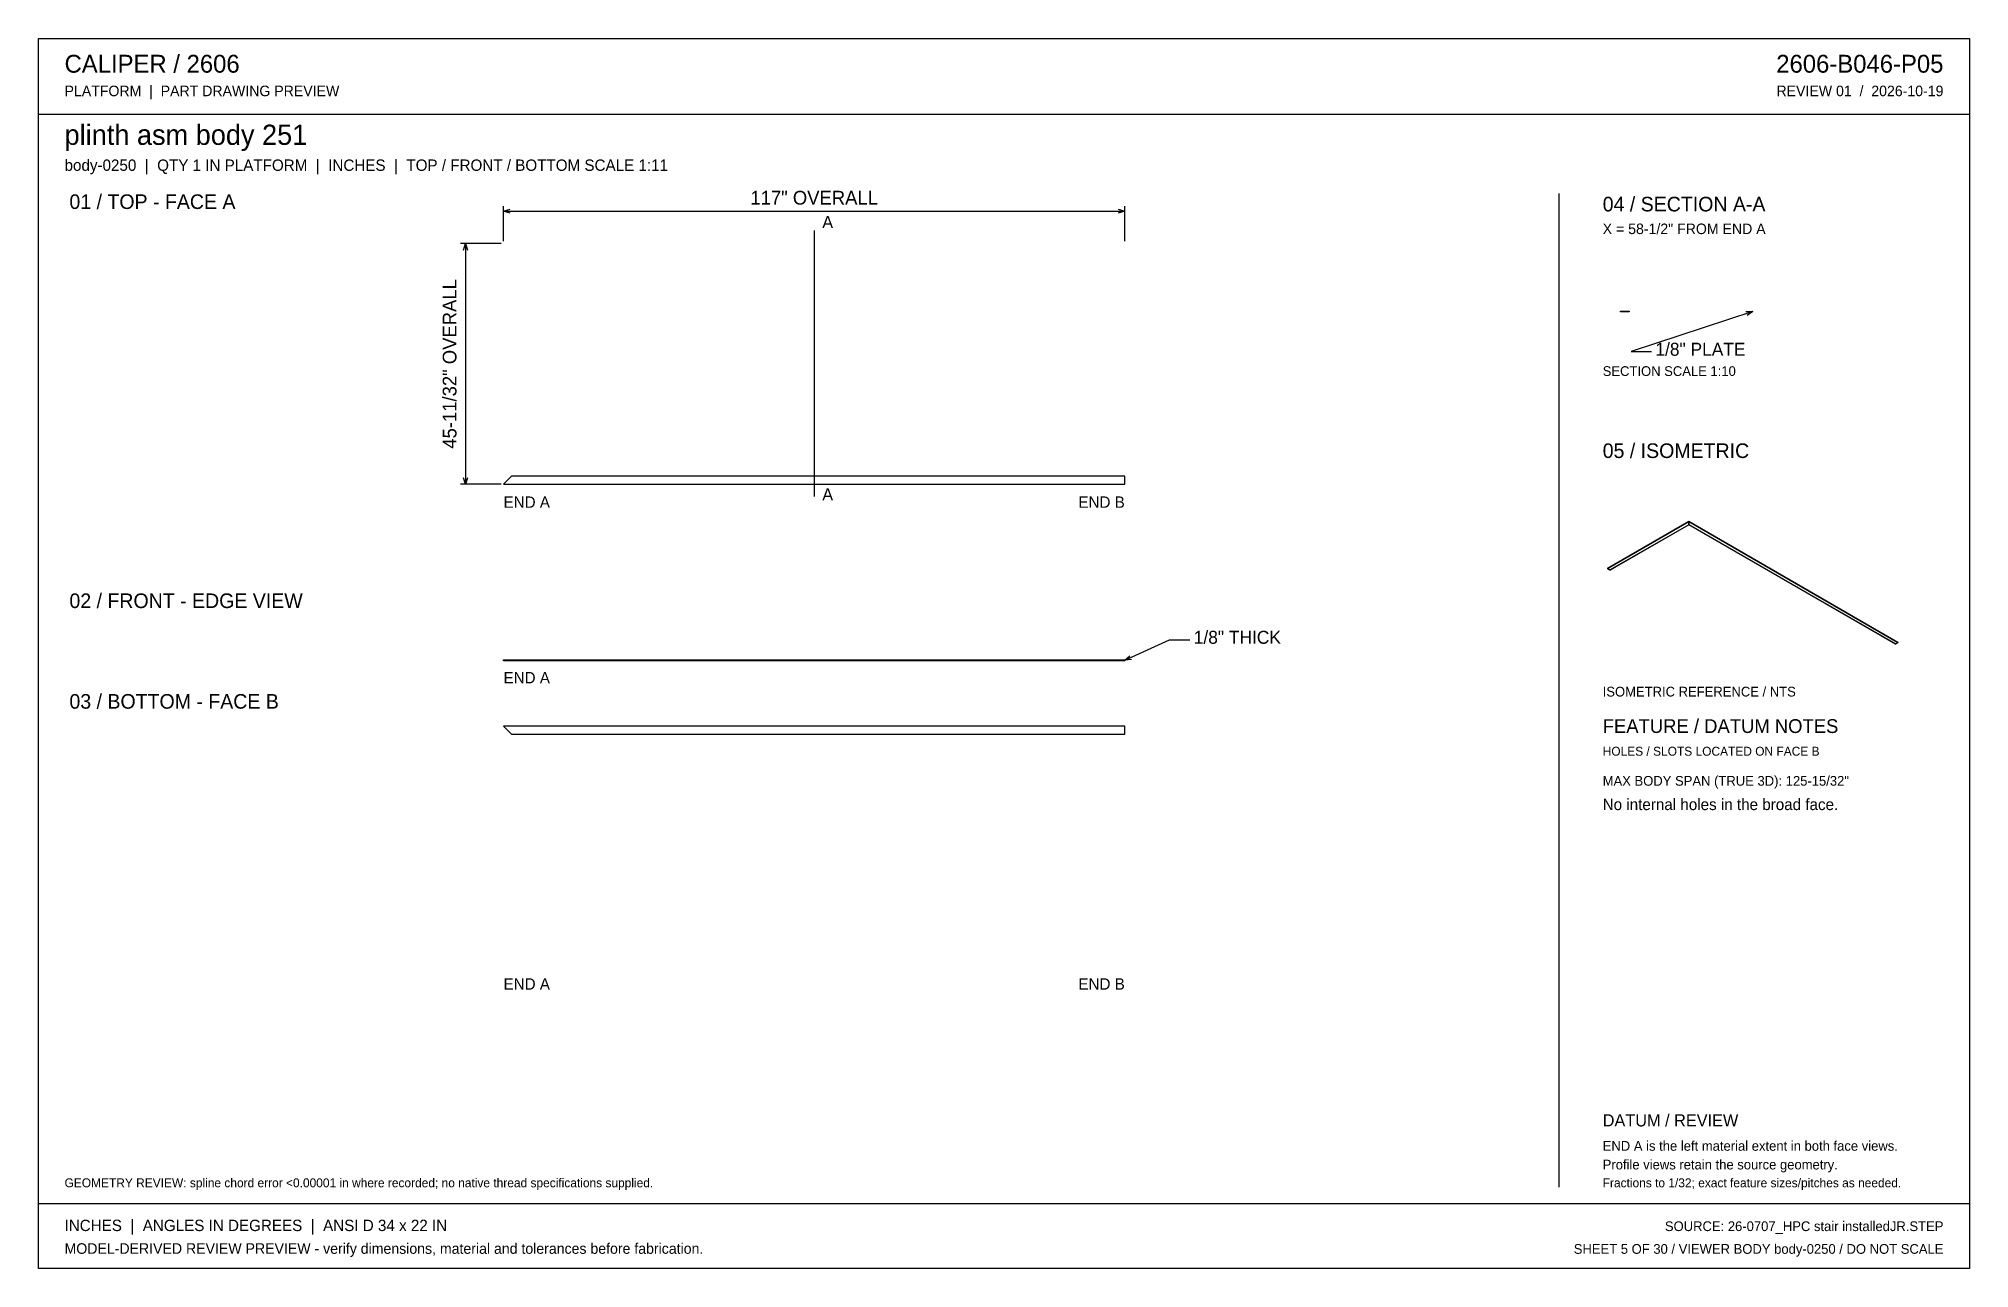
# Model space of a CAD drawing. Header units: inches. Extents: x 5 to 369, y 5 to 237.
import ezdxf
from ezdxf.enums import TextEntityAlignment as Align

# ---------------------------------------------------------------- set-up
doc = ezdxf.new("R2010")
doc.units = ezdxf.units.IN
doc.header["$MEASUREMENT"] = 0

msp = doc.modelspace()

# ---------------------------------------------------------------- linework, layer by layer
at = {"layer": 'ANNOTATION'}
for p, q in [((92.75, 198.67), (92.75, 205.24)), ((92.75, 204.32), (93.97, 204.7)), ((92.75, 204.32), (209.75, 204.32)), ((93.97, 203.94), (92.75, 204.32)), ((208.53, 204.7), (209.75, 204.32)), ((209.75, 204.32), (208.53, 203.94)), ((209.75, 198.67), (209.75, 205.24)), ((151.25, 200.65), (151.25, 150.58)), ((92.29, 198.21), (84.65, 198.21)), ((85.19, 196.99), (85.57, 198.21)), ((85.57, 198.21), (85.57, 152.87)), ((85.57, 198.21), (85.95, 196.99)), ((328.01, 185.4), (305.1, 177.85)), ((326.73, 185.38), (328.01, 185.4)), ((328.01, 185.4), (326.97, 184.66)), ((305.1, 177.85), (308.92, 177.85)), ((92.29, 152.87), (84.65, 152.87)), ((85.57, 152.87), (85.19, 154.1)), ((85.95, 154.1), (85.57, 152.87)), ((209.75, 119.72), (218.15, 123.6)), ((209.75, 119.72), (210.7, 120.57)), ((218.15, 123.6), (221.97, 123.6)), ((211.02, 119.88), (209.75, 119.72))]:
    msp.add_line(p, q, dxfattribs=at)
at = {"layer": 'OUTLINE'}
for p, q in [((5.19, 236.81), (368.81, 236.81)), ((5.19, 5.19), (5.19, 236.81)), ((368.81, 236.81), (368.81, 5.19)), ((5.19, 222.6), (368.81, 222.6)), ((291.5, 207.63), (291.5, 20.47)), ((303.08, 185.47), (304.73, 185.47)), ((303.08, 185.33), (303.08, 185.47)), ((303.54, 185.33), (303.67, 185.47)), ((304.73, 185.47), (304.73, 185.33)), ((304.73, 185.33), (303.08, 185.33)), ((94.25, 154.37), (92.75, 152.87)), ((92.75, 152.87), (209.75, 152.87)), ((209.75, 154.37), (94.25, 154.37)), ((209.75, 152.87), (209.75, 154.37)), ((315.94, 145.84), (300.67, 137.02)), ((315.94, 145.79), (300.67, 136.97)), ((315.94, 145.84), (315.94, 145.26)), ((315.94, 145.79), (315.94, 145.84)), ((355.36, 123.08), (315.94, 145.84)), ((315.94, 145.21), (315.94, 145.79)), ((355.36, 123.03), (315.94, 145.79)), ((315.94, 145.26), (301.17, 136.73)), ((315.94, 145.21), (301.17, 136.68)), ((315.94, 145.26), (315.94, 145.21)), ((354.86, 122.79), (315.94, 145.26)), ((354.86, 122.74), (315.94, 145.21)), ((300.67, 137.02), (300.67, 136.97)), ((301.17, 136.73), (300.67, 137.02)), ((300.67, 136.97), (301.17, 136.68)), ((301.17, 136.68), (301.17, 136.73)), ((354.86, 122.79), (355.36, 123.08)), ((355.36, 123.03), (354.86, 122.74)), ((354.86, 122.74), (354.86, 122.79)), ((355.36, 123.08), (355.36, 123.03)), ((92.75, 119.78), (209.75, 119.78)), ((92.75, 119.65), (92.75, 119.78)), ((209.75, 119.65), (92.75, 119.65)), ((209.75, 119.78), (209.75, 119.65)), ((209.75, 107.31), (92.75, 107.31)), ((92.75, 107.31), (94.25, 105.81)), ((94.25, 105.81), (209.75, 105.81)), ((209.75, 105.81), (209.75, 107.31)), ((5.19, 17.42), (368.81, 17.42)), ((368.81, 5.19), (5.19, 5.19))]:
    msp.add_line(p, q, dxfattribs=at)

# ---------------------------------------------------------------- texts
at = {"layer": 'ANNOTATION'}
for s, height, p in [('CALIPER / 2606', 3.3611, (10.08, 230.39)), ('PLATFORM  |  PART DRAWING PREVIEW', 1.9861, (10.08, 225.96)), ('plinth asm body 251', 3.8194, (10.08, 216.79)), ('body-0250  |  QTY 1 IN PLATFORM  |  INCHES  |  TOP / FRONT / BOTTOM SCALE 1:11', 2.1389, (10.08, 211.9)), ('01 / TOP - FACE A', 2.75, (11, 204.72)), ('04 / SECTION A-A', 2.75, (299.75, 204.26)), ('A', 2.29, (152.78, 201.11)), ('X = 58-1/2" FROM END A', 1.9861, (299.75, 199.99)), ('1/8" PLATE', 2.444, (309.68, 177.08)), ('SECTION SCALE 1:10', 1.8333, (299.75, 173.27)), ('05 / ISOMETRIC', 2.75, (299.75, 157.82)), ('END A', 2.139, (92.75, 148.44)), ('A', 2.29, (152.78, 149.82)), ('02 / FRONT - EDGE VIEW', 2.75, (11, 129.56)), ('1/8" THICK', 2.444, (222.74, 122.83)), ('END A', 2.139, (92.75, 115.37)), ('03 / BOTTOM - FACE B', 2.75, (11, 110.61)), ('ISOMETRIC REFERENCE / NTS', 1.8333, (299.75, 112.9)), ('FEATURE / DATUM NOTES', 2.5972, (299.75, 106.03)), ('HOLES / SLOTS LOCATED ON FACE B', 1.6806, (299.75, 101.75)), ('MAX BODY SPAN (TRUE 3D): 125-15/32"', 1.8333, (299.75, 96.1)), ('No internal holes in the broad face.', 2.1389, (299.75, 91.51)), ('END A', 2.139, (92.75, 57.69)), ('DATUM / REVIEW', 2.2917, (299.75, 31.93)), ('END A is the left material extent in both face views.', 1.8333, (299.75, 27.35)), ('Profile views retain the source geometry.', 1.8333, (299.75, 23.83)), ('GEOMETRY REVIEW: spline chord error <0.00001 in where recorded; no native thread specifications supplied.', 1.68056, (10.08, 20.47)), ('Fractions to 1/32; exact feature sizes/pitches as needed.', 1.6806, (299.75, 20.47)), ('INCHES  |  ANGLES IN DEGREES  |  ANSI D 34 x 22 IN', 2.1389, (10.08, 12.22)), ('MODEL-DERIVED REVIEW PREVIEW - verify dimensions, material and tolerances before fabrication.', 1.9861, (10.08, 7.94))]:
    msp.add_text(s, height=height, dxfattribs=at).set_placement(p)
for s, height, p in [('2606-B046-P05', 3.3611, (363.92, 230.39)), ('REVIEW 01  /  2026-10-19', 1.9861, (363.92, 225.96)), ('END B', 2.139, (209.75, 148.44)), ('END B', 2.139, (209.75, 57.69)), ('SOURCE: 26-0707_HPC stair installedJR.STEP', 1.8333, (363.92, 12.22)), ('SHEET 5 OF 30 / VIEWER BODY body-0250 / DO NOT SCALE', 1.8333, (363.92, 7.94))]:
    msp.add_text(s, height=height, dxfattribs=at).set_placement(p, align=Align.RIGHT)
msp.add_text('117" OVERALL', height=2.5972, dxfattribs=at).set_placement((151.25, 205.54), align=Align.CENTER)
msp.add_text('45-11/32" OVERALL', height=2.5972, rotation=90, dxfattribs=at).set_placement((83.89, 175.54), align=Align.CENTER)

doc.saveas('drawing.dxf')
